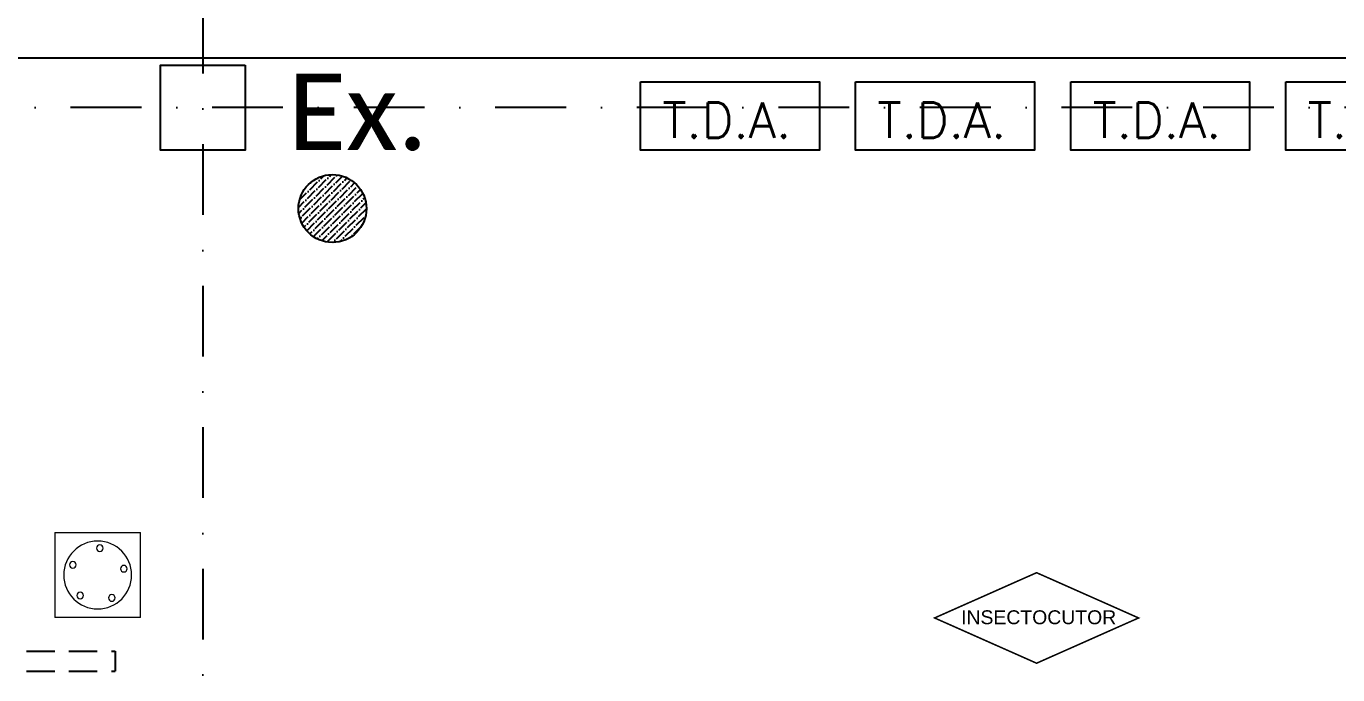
# Model space of a CAD drawing. Header units: millimetres. Extents: x 340 to 1003762, y 22 to 362022.
# Drawn here: x 579597 to 584230, y 289052 to 291344 of the extents above; entities that cross this region are included whole.
import ezdxf
from ezdxf.enums import TextEntityAlignment as Align

# ---------------------------------------------------------------- set-up
doc = ezdxf.new("R2010")
doc.units = ezdxf.units.MM
doc.linetypes.add('LSBB_P_002 - PLANTA 1° NIVEL SALA DE VENTAS$0$DASHDOT2', pattern=[0.5, 0.25, -0.125, 0, -0.125])
doc.linetypes.add('LSBB_P_002 - PLANTA 1° NIVEL SALA DE VENTAS$0$HIDDEN2', pattern=[0.1875, 0.125, -0.0625])
for name, color, linetype in [('A-DEMOLICION SV', 40, 'Continuous'), ('LSBB_P_002 - PLANTA 1° NIVEL SALA DE VENTAS$0$A-INSECTOCUTOR', 1, 'Continuous'), ('LSBB_P_002 - PLANTA 1° NIVEL SALA DE VENTAS$0$A-PILETAS NUEVAS', 8, 'Continuous'), ('LSBB_P_002 - PLANTA 1° NIVEL SALA DE VENTAS$0$A-PUERTAS NUEVAS', 10, 'Continuous'), ('LSBB_P_002 - PLANTA 1° NIVEL SALA DE VENTAS$0$A-TDA', 14, 'Continuous'), ('LSBB_P_002 - PLANTA 1° NIVEL SALA DE VENTAS$0$EJES', 8, 'LSBB_P_002 - PLANTA 1° NIVEL SALA DE VENTAS$0$DASHDOT2'), ('LSBB_P_002 - PLANTA 1° NIVEL SALA DE VENTAS$0$ESTRUCTURA', 5, 'Continuous'), ('LSBB_P_002 - PLANTA 1° NIVEL SALA DE VENTAS$0$MUROS', 5, 'Continuous'), ('LSBB_P_002 - PLANTA 1° NIVEL SALA DE VENTAS$0$N- EXTINTOR O RH', 1, 'Continuous'), ('LSBB_P_002 - PLANTA 1° NIVEL SALA DE VENTAS$0$TAB-REJA', 1, 'Continuous')]:
    doc.layers.add(name, color=color, linetype=linetype)
doc.styles.add('LSBB_P_002 - PLANTA 1° NIVEL SALA DE VENTAS$0$ROMANS', font='romans')
doc.styles.add('LSBB_P_002 - PLANTA 1° NIVEL SALA DE VENTAS$0$SANSSERIF', font='sas_____.pfb')
doc.styles.add('LSBB_P_002 - PLANTA 1° NIVEL SALA DE VENTAS$0$STANDARD', font='txt')

# ---------------------------------------------------------------- blocks, each defined once
blk = doc.blocks.new('LSBB_P_002 - PLANTA 1° NIVEL SALA DE VENTAS$0$A$C18211239')
at = {"layer": 'LSBB_P_002 - PLANTA 1° NIVEL SALA DE VENTAS$0$A-TDA'}
blk.add_lwpolyline([(0, 0.1934), (0.5054, 0.1934), (0.5054, 0), (0, 0)], close=True, dxfattribs=at)
at = {"layer": 'LSBB_P_002 - PLANTA 1° NIVEL SALA DE VENTAS$0$A-TDA', "style": 'LSBB_P_002 - PLANTA 1° NIVEL SALA DE VENTAS$0$ROMANS'}
blk.add_text('T.D.A.', height=0.1, dxfattribs=at).set_placement((0.0614, 0.0346))
blk = doc.blocks.new('LSBB_P_002 - PLANTA 1° NIVEL SALA DE VENTAS$0$A$C69995B83')
at = {"linetype": 'Continuous', "lineweight": 20}
for p, q in [((0, 0), (-0.3, 0)), ((-0.3, 0), (-0.3, -0.3)), ((0, -0.3), (0, 0)), ((-0.3, -0.3), (0, -0.3))]:
    blk.add_line(p, q, dxfattribs=at)
at = {"linetype": 'Continuous', "lineweight": 20, "const_width": 0.00333}
blk.add_lwpolyline([(-0.3, -0.3), (-0.3, 0), (0, 0), (0, -0.3)], close=True, dxfattribs=at)
at = {"linetype": 'Continuous', "lineweight": 20}
for centre, radius in [((-0.15, -0.15), 0.1199), ((-0.1863, -0.062), 0.0117), ((-0.0775, -0.0883), 0.0117), ((-0.2449, -0.1573), 0.0117), ((-0.2449, -0.1573), 0.0117), ((-0.1724, -0.2425), 0.0117), ((-0.0689, -0.1999), 0.0117)]:
    blk.add_circle(centre, radius, dxfattribs=at)
blk = doc.blocks.new('LSBB_P_002 - PLANTA 1° NIVEL SALA DE VENTAS$0$A$C0C504C7A')
at = {"const_width": 0.0089}
blk.add_lwpolyline([(0.0006, 0.5853), (0.2605, -0.0002), (0.0006, -0.5857), (-0.2594, -0.0002)], close=True, dxfattribs=at)
at = {"style": 'LSBB_P_002 - PLANTA 1° NIVEL SALA DE VENTAS$0$SANSSERIF'}
blk.add_text('INSECTOCUTOR', height=0.079689, rotation=270, dxfattribs=at).set_placement((-0.0352, -0.0121), align=Align.CENTER)
blk = doc.blocks.new('LSBB_P_002 - PLANTA 1° NIVEL SALA DE VENTAS$0$PN120')
at = {"color": 0, "linetype": 'ByBlock'}
for p, q in [((801.5368, 304.3847), (801.4568, 304.3847)), ((802.7765, 304.3847), (802.6965, 304.3847)), ((802.7765, 304.3447), (802.6965, 304.3447)), ((802.7765, 304.2247), (802.7765, 304.3447)), ((801.4568, 304.2247), (801.4568, 304.3047)), ((800.8637, 304.2202), (800.8637, 304.2108)), ((800.8841, 304.2108), (800.8637, 304.2108)), ((800.8841, 304.2202), (800.8841, 304.2108)), ((801.4591, 304.2132), (801.4591, 304.2247)), ((801.4591, 304.2247), (801.4891, 304.2247)), ((801.4891, 304.2132), (801.4891, 304.2247)), ((802.1492, 304.2202), (802.1492, 304.2108)), ((802.1492, 304.2108), (802.1696, 304.2108)), ((802.1696, 304.2202), (802.1696, 304.2108)), ((802.7443, 304.2132), (802.7443, 304.2247)), ((802.7743, 304.2132), (802.7743, 304.2247))]:
    blk.add_line(p, q, dxfattribs=at)
for p, q in [((801.4568, 304.3447), (802.7765, 304.3447)), ((801.4568, 304.2247), (802.7765, 304.2247))]:
    blk.add_line(p, q)
at = {"color": 0, "linetype": 'ByBlock', "extrusion": (-1, -4e-16, 0)}
for p, q in [((801.4218, 304.2927), (801.4262, 304.2927)), ((801.4218, 304.2367), (801.4218, 304.2927)), ((801.4278, 304.3167), (801.4278, 304.2967)), ((801.4278, 304.2954), (801.4278, 304.2967)), ((801.4498, 304.2967), (801.4498, 304.3167)), ((801.4498, 304.2954), (801.4498, 304.2967)), ((801.4515, 304.2927), (801.4568, 304.2927)), ((801.4248, 304.2867), (801.4248, 304.2387)), ((801.4528, 304.2867), (801.4528, 304.2387)), ((801.4268, 304.2367), (801.4218, 304.2367)), ((801.4508, 304.2367), (801.4268, 304.2367)), ((801.4278, 304.2367), (801.4278, 304.2167)), ((801.4498, 304.2167), (801.4498, 304.2367)), ((801.4568, 304.2367), (801.4508, 304.2367))]:
    blk.add_line(p, q, dxfattribs=at)
at = {"color": 8, "linetype": 'LSBB_P_002 - PLANTA 1° NIVEL SALA DE VENTAS$0$HIDDEN2', "ltscale": 0.8}
for p, q in [((800.8568, 304.2664), (803.4198, 304.2664)), ((800.8568, 304.2664), (800.8568, 304.1948)), ((803.4198, 304.2664), (803.4198, 304.1948)), ((800.8568, 304.1948), (803.4198, 304.1948)), ((800.9231, 304.1447), (802.1198, 304.1447))]:
    blk.add_line(p, q, dxfattribs=at)
at = {"color": 0, "linetype": 'ByBlock', "ltscale": 5}
for p, q in [((800.9198, 304.0647), (800.9198, 304.1447)), ((802.1198, 304.0647), (802.1198, 304.1447))]:
    blk.add_line(p, q, dxfattribs=at)
at = {"color": 0, "linetype": 'ByBlock'}
for points in [[(801.4568, 304.3447), (801.4568, 304.4197), (801.5368, 304.4197), (801.5368, 304.3447)], [(802.6965, 304.3447), (802.6965, 304.4197), (802.7765, 304.4197), (802.7765, 304.3447)], [(801.4568, 304.3047), (801.4568, 304.3447)]]:
    blk.add_lwpolyline(points, dxfattribs=at)
at = {"color": 0, "linetype": 'ByBlock', "const_width": 0.0017}
for points in [[(800.8584, 304.2213), (800.8642, 304.2213)], [(800.8613, 304.2213), (800.8613, 304.1936)], [(800.8896, 304.2213), (800.8838, 304.2213)], [(800.8867, 304.2213), (800.8867, 304.1936)], [(802.1438, 304.2213), (802.1495, 304.2213)], [(802.1466, 304.2213), (802.1466, 304.1936)], [(802.1749, 304.2213), (802.1692, 304.2213)], [(802.1721, 304.2213), (802.1721, 304.1936)]]:
    blk.add_lwpolyline(points, dxfattribs=at)
at = {"color": 0, "linetype": 'ByBlock'}
for points in [[(800.7906, 304.1873), (800.7981, 304.1873, -0.343826), (800.7985, 304.1869), (800.7985, 304.1862, -0.414214), (800.7981, 304.1858), (800.7904, 304.1858, 0.336332), (800.7902, 304.1856), (800.7795, 304.1474, 0.496634), (800.7799, 304.1467), (800.7877, 304.1467, 0.414214), (800.7882, 304.1472), (800.7882, 304.1512, -0.414214), (800.7897, 304.1528), (800.7936, 304.1528, -0.414214), (800.7942, 304.1522), (800.7942, 304.1519, -0.414214), (800.7936, 304.1512), (800.7902, 304.1512, 0.414214), (800.7897, 304.1507), (800.7897, 304.1472, 0.414214), (800.7902, 304.1467), (800.7961, 304.1467, -0.414214), (800.7967, 304.1461), (800.7967, 304.1453, -0.414214), (800.7961, 304.1447), (800.7787, 304.1447, -0.496634), (800.7773, 304.1467), (800.7904, 304.1937, -0.336332), (800.7919, 304.1948), (800.9023, 304.1948, -0.414214), (800.9038, 304.1933), (800.9038, 304.1893, 0.414214), (800.9043, 304.1888), (800.9073, 304.1888, -0.414214), (800.9088, 304.1873), (800.9088, 304.1743, 0.414214), (800.9093, 304.1738), (800.9153, 304.1738, 0.674073), (800.9158, 304.1743), (800.9158, 304.1873, -0.414214), (800.9173, 304.1888), (800.9183, 304.1888, -0.414214), (800.9198, 304.1873), (800.9198, 304.1462, -0.414214), (800.9183, 304.1447), (800.9004, 304.1447, -0.414214), (800.8998, 304.1453), (800.8998, 304.1461, -0.414214), (800.9004, 304.1467), (800.9063, 304.1467, 0.414214), (800.9068, 304.1472), (800.9068, 304.1507, 0.414214), (800.9063, 304.1512), (800.9029, 304.1512, -0.414214), (800.9023, 304.1519), (800.9023, 304.1522, -0.414214), (800.9029, 304.1528), (800.9068, 304.1528, -0.414214), (800.9083, 304.1512), (800.9083, 304.1472, 0.414214), (800.9088, 304.1467), (800.9173, 304.1467, 0.414214), (800.9178, 304.1472), (800.9178, 304.1713, 0.414214), (800.9173, 304.1718), (800.9083, 304.1718, -0.414214), (800.9068, 304.1733), (800.9068, 304.1863, 0.414214), (800.9063, 304.1868), (800.9033, 304.1868, -0.414214), (800.9018, 304.1883), (800.9018, 304.1923, 0.414214), (800.9013, 304.1928), (800.8968, 304.1928, 0.414214), (800.8963, 304.1923), (800.8963, 304.1873, -0.414214), (800.8948, 304.1858), (800.8879, 304.1858, -0.414214), (800.8873, 304.1864), (800.8873, 304.1872, -0.414214), (800.8879, 304.1878), (800.8938, 304.1878, 0.414214), (800.8943, 304.1883), (800.8943, 304.1923, 0.414214), (800.8938, 304.1928), (800.7925, 304.1928, 0.336332), (800.7921, 304.1924), (800.7906, 304.1873)], [(802.2489, 304.1873), (802.2414, 304.1873, 0.343826), (802.241, 304.1869), (802.241, 304.1862, 0.414214), (802.2414, 304.1858), (802.2492, 304.1858, -0.336332), (802.2494, 304.1856), (802.2601, 304.1474, -0.496634), (802.2596, 304.1467), (802.2518, 304.1467, -0.414214), (802.2513, 304.1472), (802.2513, 304.1512, 0.414214), (802.2498, 304.1528), (802.2459, 304.1528, 0.414214), (802.2453, 304.1522), (802.2453, 304.1519, 0.414214), (802.2459, 304.1512), (802.2493, 304.1512, -0.414214), (802.2498, 304.1507), (802.2498, 304.1472, -0.414214), (802.2493, 304.1467), (802.2434, 304.1467, 0.414214), (802.2428, 304.1461), (802.2428, 304.1453, 0.414214), (802.2434, 304.1447), (802.2608, 304.1447, 0.496634), (802.2623, 304.1467), (802.2491, 304.1937, 0.336332), (802.2477, 304.1948), (802.1373, 304.1948, 0.414214), (802.1358, 304.1933), (802.1358, 304.1893, -0.414214), (802.1353, 304.1888), (802.1323, 304.1888, 0.414214), (802.1308, 304.1873), (802.1308, 304.1743, -0.414214), (802.1303, 304.1738), (802.1243, 304.1738, -0.674073), (802.1238, 304.1743), (802.1238, 304.1873, 0.414214), (802.1223, 304.1888), (802.1213, 304.1888, 0.414214), (802.1198, 304.1873), (802.1198, 304.1462, 0.414214), (802.1213, 304.1447), (802.1392, 304.1447, 0.414214), (802.1398, 304.1453), (802.1398, 304.1461, 0.414214), (802.1392, 304.1467), (802.1333, 304.1467, -0.414214), (802.1328, 304.1472), (802.1328, 304.1507, -0.414214), (802.1333, 304.1512), (802.1367, 304.1512, 0.414214), (802.1373, 304.1519), (802.1373, 304.1522, 0.414214), (802.1367, 304.1528), (802.1328, 304.1528, 0.414214), (802.1313, 304.1512), (802.1313, 304.1472, -0.414214), (802.1308, 304.1467), (802.1223, 304.1467, -0.414214), (802.1218, 304.1472), (802.1218, 304.1713, -0.414214), (802.1223, 304.1718), (802.1313, 304.1718, 0.414214), (802.1328, 304.1733), (802.1328, 304.1863, -0.414214), (802.1333, 304.1868), (802.1363, 304.1868, 0.414214), (802.1378, 304.1883), (802.1378, 304.1923, -0.414214), (802.1383, 304.1928), (802.1428, 304.1928, -0.414214), (802.1433, 304.1923), (802.1433, 304.1873, 0.414214), (802.1448, 304.1858), (802.1517, 304.1858, 0.414214), (802.1523, 304.1864), (802.1523, 304.1872, 0.414214), (802.1517, 304.1878), (802.1458, 304.1878, -0.414214), (802.1453, 304.1883), (802.1453, 304.1923, -0.414214), (802.1458, 304.1928), (802.247, 304.1928, -0.336332), (802.2475, 304.1924), (802.2489, 304.1873)]]:
    blk.add_lwpolyline(points, format="xyb", dxfattribs=at)
for points in [[(800.9032, 304.1951), (800.9032, 304.1951, -0.346184), (800.9042, 304.1959), (800.9172, 304.1959, -0.414214), (800.9202, 304.1929), (800.9202, 304.1889, 0.093021), (800.9185, 304.1892), (800.917, 304.1892, 0.315183), (800.9147, 304.1869), (800.9147, 304.1869), (800.9154, 304.1869, -0.414214), (800.9157, 304.1866), (800.9157, 304.1839, -0.414214), (800.9137, 304.1819), (800.9102, 304.1819, -0.414214), (800.9087, 304.1834), (800.9087, 304.1862, -0.414214), (800.9094, 304.1869), (800.9097, 304.1869, 0.414214), (800.9102, 304.1874), (800.9102, 304.1874, 0.414214), (800.9087, 304.1889), (800.9072, 304.1889, -0.414214), (800.9042, 304.1919), (800.9042, 304.1939, 0.31619)], [(800.9123, 304.1839), (800.9127, 304.1839, 0.414214), (800.913, 304.1842), (800.913, 304.1886, 0.414214), (800.9127, 304.1889), (800.9123, 304.1889, 0.414214), (800.912, 304.1886), (800.912, 304.1842, 0.414214)], [(802.1363, 304.1951), (802.1363, 304.1951, 0.346184), (802.1353, 304.1959), (802.1223, 304.1959, 0.414214), (802.1193, 304.1929), (802.1193, 304.1889, -0.093021), (802.121, 304.1892), (802.1225, 304.1892, -0.315183), (802.1248, 304.1869), (802.1248, 304.1869), (802.1241, 304.1869, 0.414214), (802.1238, 304.1866), (802.1238, 304.1839, 0.414214), (802.1258, 304.1819), (802.1293, 304.1819, 0.414214), (802.1308, 304.1834), (802.1308, 304.1862, 0.414214), (802.1301, 304.1869), (802.1298, 304.1869, -0.414214), (802.1293, 304.1874), (802.1293, 304.1874, -0.414214), (802.1308, 304.1889), (802.1323, 304.1889, 0.414214), (802.1353, 304.1919), (802.1353, 304.1939, -0.31619)], [(802.1272, 304.1839), (802.1268, 304.1839, -0.414214), (802.1265, 304.1842), (802.1265, 304.1886, -0.414214), (802.1268, 304.1889), (802.1272, 304.1889, -0.414214), (802.1275, 304.1886), (802.1275, 304.1842, -0.414214)]]:
    blk.add_lwpolyline(points, format="xyb", close=True, dxfattribs=at)
for centre, radius, start, end in [((801.4388, 304.3167), 0.014, 90, 218.2132), ((801.4388, 304.2867), 0.014, 0, 180), ((801.4388, 304.3167), 0.011, 90, 180), ((801.4388, 304.3167), 0.014, 321.7868, 90), ((801.4388, 304.3167), 0.011, 0, 90), ((801.4268, 304.2387), 0.002, 180, 270), ((801.4388, 304.2167), 0.011, 180, 0), ((801.4508, 304.2387), 0.002, 270, 0)]:
    blk.add_arc(centre, radius, start, end, dxfattribs=at)
blk = doc.blocks.new('LSBB_P_002 - PLANTA 1° NIVEL SALA DE VENTAS$0$A$C733336A8')
at = {"layer": 'LSBB_P_002 - PLANTA 1° NIVEL SALA DE VENTAS$0$N- EXTINTOR O RH', "linetype": 'ByBlock'}
h = blk.add_hatch(dxfattribs=at)
h.set_pattern_fill('ANSI36,_I', color=256, scale=0.126, style=2)
h.set_pattern_definition([(45, (8652.443333, -21254.299438), (0.008352698853, 0.03062656246), [0.039375, -0.007875, 0, -0.007875])])
edge = h.paths.add_edge_path()
edge.add_arc((0.1724, 0.12), 0.12, 0, 360)
at = {"layer": 'LSBB_P_002 - PLANTA 1° NIVEL SALA DE VENTAS$0$N- EXTINTOR O RH'}
blk.add_circle((0.1724, 0.12), 0.12, dxfattribs=at)
at = {"layer": 'LSBB_P_002 - PLANTA 1° NIVEL SALA DE VENTAS$0$N- EXTINTOR O RH', "insert": (0.2618, 0.4601), "char_height": 0.27, "width": 6.008867, "attachment_point": 5, "style": 'LSBB_P_002 - PLANTA 1° NIVEL SALA DE VENTAS$0$STANDARD'}
blk.add_mtext('{\\fCalibri|b0|i0|c0|p34;Ex.}', dxfattribs=at)
blk = doc.blocks.new('LSBB_P_002 - PLANTA 1° NIVEL SALA DE VENTAS$0$EXTINTORES EXISTENTES')
at = {"layer": 'LSBB_P_002 - PLANTA 1° NIVEL SALA DE VENTAS$0$N- EXTINTOR O RH', "color": 20}
blk.add_blockref('LSBB_P_002 - PLANTA 1° NIVEL SALA DE VENTAS$0$A$C733336A8', (803.645, 304.6855), dxfattribs=at)
blk = doc.blocks.new('LSBB_P_002 - PLANTA 1° NIVEL SALA DE VENTAS', base_point=(223.5696, 14.2202))
at = {"layer": 'LSBB_P_002 - PLANTA 1° NIVEL SALA DE VENTAS$0$EJES'}
for p, q in [((803.4395, 309.5368), (803.4395, 242.5191)), ((879.7376, 305.1656), (769.0572, 305.1656))]:
    blk.add_line(p, q, dxfattribs=at)
at = {"layer": 'LSBB_P_002 - PLANTA 1° NIVEL SALA DE VENTAS$0$ESTRUCTURA'}
blk.add_lwpolyline([(803.5895, 305.3156), (803.5895, 305.0156), (803.2895, 305.0156), (803.2895, 305.3156)], close=True, dxfattribs=at)
at = {"layer": 'LSBB_P_002 - PLANTA 1° NIVEL SALA DE VENTAS$0$MUROS'}
blk.add_line((815.2645, 305.3406), (795.7995, 305.3406), dxfattribs=at)
at = {"layer": 'LSBB_P_002 - PLANTA 1° NIVEL SALA DE VENTAS$0$A-INSECTOCUTOR', "color": 1, "xscale": 0.6154695185053047, "yscale": 0.6154695185053047, "zscale": 0.6154695185053047, "rotation": 90}
blk.add_blockref('LSBB_P_002 - PLANTA 1° NIVEL SALA DE VENTAS$0$A$C0C504C7A', (806.385, 303.3613), dxfattribs=at)
at = {"layer": 'LSBB_P_002 - PLANTA 1° NIVEL SALA DE VENTAS$0$A-PILETAS NUEVAS', "xscale": -1, "rotation": 90}
blk.add_blockref('LSBB_P_002 - PLANTA 1° NIVEL SALA DE VENTAS$0$A$C69995B83', (802.9181, 303.3634), dxfattribs=at)
at = {"layer": 'LSBB_P_002 - PLANTA 1° NIVEL SALA DE VENTAS$0$A-PUERTAS NUEVAS'}
blk.add_blockref('LSBB_P_002 - PLANTA 1° NIVEL SALA DE VENTAS$0$PN120', (-0.2903, -1.0218), dxfattribs=at)
at = {"layer": 'LSBB_P_002 - PLANTA 1° NIVEL SALA DE VENTAS$0$N- EXTINTOR O RH'}
blk.add_blockref('LSBB_P_002 - PLANTA 1° NIVEL SALA DE VENTAS$0$EXTINTORES EXISTENTES', (0.08, 0.0032), dxfattribs=at)
at = {"layer": 'LSBB_P_002 - PLANTA 1° NIVEL SALA DE VENTAS$0$TAB-REJA', "xscale": 1.25, "yscale": 1.25, "zscale": 1.25}
for p in [(804.9859, 305.015), (805.7459, 305.015), (806.5059, 305.015), (807.2659, 305.015)]:
    blk.add_blockref('LSBB_P_002 - PLANTA 1° NIVEL SALA DE VENTAS$0$A$C18211239', p, dxfattribs=at)

msp = doc.modelspace()

# ---------------------------------------------------------------- block references
at = {"layer": 'A-DEMOLICION SV', "xscale": 1000, "yscale": 1000, "zscale": 1000}
msp.add_blockref('LSBB_P_002 - PLANTA 1° NIVEL SALA DE VENTAS', (350.9, 111.5), dxfattribs=at)

doc.saveas('drawing.dxf')
